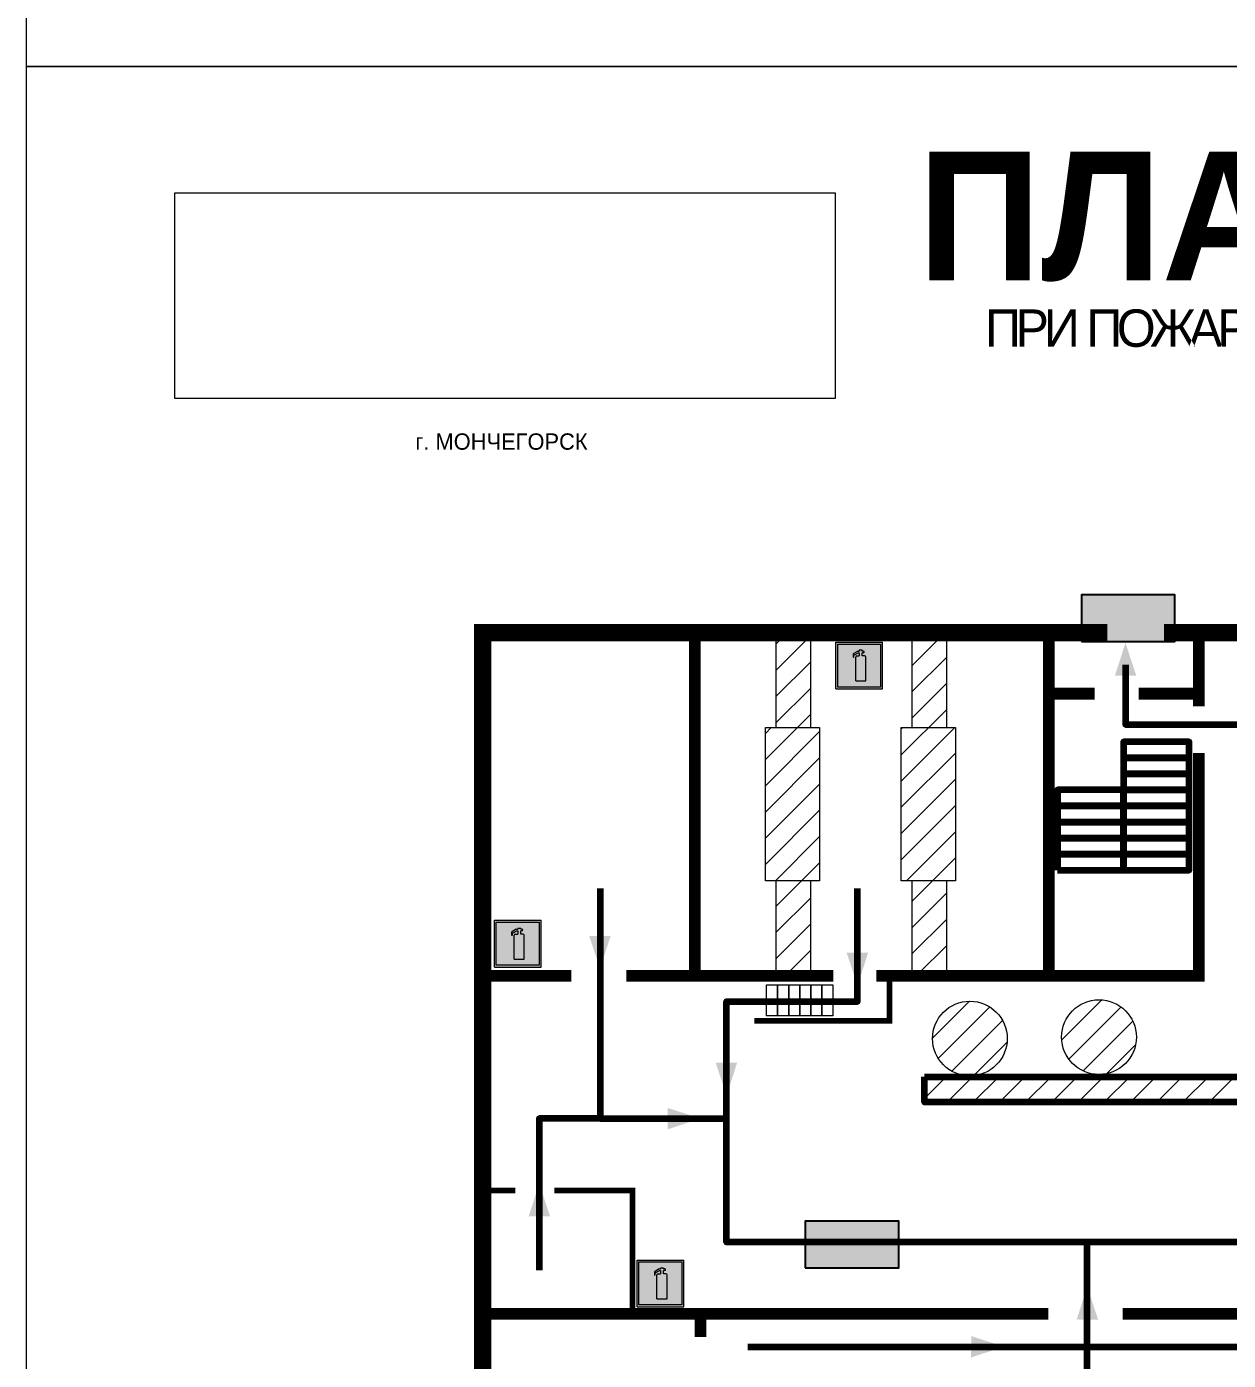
# Model space of a CAD drawing. Header units: millimetres. Extents: x 13810 to 67229, y 12374 to 21950.
# Drawn here: x 21121.1 to 21326.9, y 14325.7 to 14554.2 of the extents above; entities that cross this region are included whole.
import ezdxf

# ---------------------------------------------------------------- set-up
doc = ezdxf.new("R2010")
doc.units = ezdxf.units.MM
doc.layers.add('План_Штампы', color=7, linetype='Continuous')
doc.styles.add('обычный', font='arial.ttf')
picture_1 = doc.add_image_def('image1.jpg', size_in_pixel=(337, 105))
pattern_1 = [(45, (405.5524, 12750.405), (-2.24506403, 2.24506403), [])]

# ---------------------------------------------------------------- blocks, each defined once
blk = doc.blocks.new('A$C7B4425F7')
at = {"true_color": 0xffffff}
blk.add_hatch(color=7, dxfattribs=at).paths.add_polyline_path([(0, 0), (-16, 0), (-16, -8), (0, -8)])
h = blk.add_hatch(color=126)
h.paths.add_polyline_path([(-0.2, -0.2), (-15.8, -0.2), (-15.8, -7.8), (-0.2, -7.8)])
h.paths.add_polyline_path([(-11.76, -2.03), (-11.76, -3.66), (-11.17, -3.66, -0.568275), (-11.17, -6.18), (-12.58, -6.18), (-12.58, -2.03)], flags=16)
h.paths.add_polyline_path([(-13.33, -4.12, -0.495768), (-13.59, -6.18), (-15.03, -6.18), (-15.03, -2.03), (-13.59, -2.03, -0.487973)], flags=16)
h.paths.add_polyline_path([(-10.25, -2.03), (-9.48, -2.03), (-9.48, -6.18), (-10.25, -6.18)], flags=16)
h.paths.add_polyline_path([(-13.84, -3.69), (-14.24, -3.69), (-14.24, -3.03), (-13.9, -3.03, -0.692621)], flags=0)
h.paths.add_polyline_path([(-9.15, -2.03), (-8.4, -2.03), (-8.04, -3.07), (-7.68, -2.03), (-6.93, -2.03), (-7.64, -4.1), (-6.93, -6.18), (-7.68, -6.18), (-8.04, -5.14), (-8.4, -6.18), (-9.15, -6.18), (-8.44, -4.1)], flags=16)
h.paths.add_polyline_path([(-11.76, -4.46), (-11.42, -4.46, -0.692621), (-11.36, -5.12), (-11.76, -5.12)], flags=0)
h.paths.add_polyline_path([(-13.9, -5.2), (-14.24, -5.2), (-14.24, -4.55), (-13.84, -4.55, -0.708038)], flags=0)
edge = h.paths.add_edge_path(flags=16)
edge.add_ellipse((-5.51, -4.08), major_axis=(0, 2.05), ratio=0.586184, start_angle=0, end_angle=360)
edge = h.paths.add_edge_path(flags=0)
edge.add_ellipse((-5.51, -4.08), major_axis=(0, 1.14), ratio=0.454828, start_angle=0, end_angle=360)
h.paths.add_polyline_path([(-4.13, -4.96, 0.377264), (-3.48, -4.52, 0.0555), (-3.16, -2.03), (-1.66, -2.03), (-1.66, -4.96), (-0.96, -4.96), (-0.96, -7.01), (-1.75, -7.01), (-1.75, -6.18), (-3.3, -6.18), (-3.3, -7.02), (-4.13, -7.02)], flags=16)
h.paths.add_polyline_path([(-2.73, -2.91), (-2.28, -2.91), (-2.28, -4.96), (-3.05, -4.96, 0.079136)], flags=0)
at = {"color": 126}
blk.add_lwpolyline([(-16, -8), (0, -8), (0, 0), (-16, 0)], close=True, dxfattribs=at)
blk = doc.blocks.new('A$C32E8229D')
at = {"true_color": 0xffffff}
blk.add_hatch(color=7, dxfattribs=at).paths.add_polyline_path([(0, 0), (0, -8), (16, -8), (16, 0)])
h = blk.add_hatch(color=126)
h.paths.add_polyline_path([(0.2, -0.2), (15.8, -0.2), (15.8, -7.8), (0.2, -7.8)])
h.paths.add_polyline_path([(13.49, -2.05), (12.08, -2.05), (11.37, -2.63, 0.162397), (11.29, -2.84), (11.29, -3.63), (10.35, -3.63), (10.35, -4.05), (11.68, -4.05), (11.68, -3.48), (12.26, -4.28), (11.29, -5.1), (11.29, -6.78), (11.85, -6.78), (11.85, -5.44), (12.8, -4.64), (12.8, -5.94), (14.46, -5.94), (14.46, -5.39), (13.45, -5.39), (13.45, -3.97), (12.46, -2.59), (13.15, -2.59), (13.69, -3.34), (14.18, -3)], flags=16)
h.paths.add_polyline_path([(10.74, -1.82, 1), (11.8, -1.82, 1)], flags=16)
h.paths.add_polyline_path([(9.39, -3.59), (5.99, -3.59), (6.56, -3.03), (5.91, -3.03), (5.1, -3.83), (5.91, -4.64), (6.56, -4.64), (5.99, -4.09), (9.39, -4.09)], flags=16)
h.paths.add_polyline_path([(4.29, -1.08), (1.72, -1.08), (1.72, -6.6), (4.29, -6.6)], flags=16)
at = {"color": 126}
blk.add_lwpolyline([(16, -8), (0, -8), (0, 0), (16, 0)], close=True, dxfattribs=at)
blk = doc.blocks.new('A$C3AD82952')
at = {"true_color": 0xf5f5ff}
h = blk.add_hatch(color=7, dxfattribs=at)
h.dxf.hatch_style = 1
h.paths.add_polyline_path([(8.21, 8.73, 0.414214), (7.89, 9.05), (7.22, 9.05), (7.22, 9.92), (7.59, 9.92, 1), (7.57, 10.36), (7.22, 10.36), (7.22, 10.6), (6.43, 10.6), (6.43, 10.36), (6.01, 10.36), (4.74, 9.59), (4.74, 8.69), (4.98, 8.73), (4.98, 9.26), (6.12, 9.91), (6.43, 9.91), (6.43, 9.05), (5.76, 9.05, 0.414214), (5.44, 8.73), (5.44, 2.2), (8.21, 2.2)], flags=0)
h.paths.add_polyline_path([(12.8, 12.8), (0, 12.8), (0, 0), (12.8, 0)])
h.paths.add_polyline_path([(0.51, 12.29), (12.29, 12.29), (12.29, 0.51), (0.51, 0.51)], flags=16)
h.paths.add_polyline_path([(4.74, 9.59), (6.01, 10.36), (6.43, 10.36), (6.43, 10.6), (7.22, 10.6), (7.22, 10.36), (7.59, 10.36, -0.94586), (7.59, 9.92), (7.22, 9.92), (7.22, 9.05), (7.89, 9.05, -0.414214), (8.21, 8.73), (8.21, 2.2), (5.44, 2.2), (5.44, 8.73, -0.414214), (5.76, 9.05), (6.43, 9.05), (6.43, 9.91), (6.12, 9.91), (4.98, 9.26), (4.98, 8.73), (4.74, 8.69)], flags=0)
h = blk.add_hatch(color=242)
h.dxf.hatch_style = 1
h.paths.add_polyline_path([(12.29, 12.29), (0.51, 12.29), (0.51, 0.51), (12.29, 0.51)])
h.paths.add_polyline_path([(4.74, 8.69), (4.74, 9.59), (6.01, 10.36), (6.43, 10.36), (6.43, 10.6), (7.22, 10.6), (7.22, 10.36), (7.59, 10.36, -0.94586), (7.59, 9.92), (7.22, 9.92), (7.22, 9.05), (7.89, 9.05, -0.414214), (8.21, 8.73), (8.21, 2.2), (5.44, 2.2), (5.44, 8.73, -0.414214), (5.76, 9.05), (6.43, 9.05), (6.43, 9.91), (6.12, 9.91), (4.98, 9.26), (4.98, 8.73)], flags=16)
h = blk.add_hatch(color=7, dxfattribs=at)
h.dxf.hatch_style = 1
h.paths.add_polyline_path([(8.21, 8.73, 0.414214), (7.89, 9.05), (7.22, 9.05), (7.22, 9.92), (7.59, 9.92, 1), (7.57, 10.36), (7.22, 10.36), (7.22, 10.6), (6.43, 10.6), (6.43, 10.36), (6.01, 10.36), (4.74, 9.59), (4.74, 8.69), (4.98, 8.73), (4.98, 9.26), (6.12, 9.91), (6.43, 9.91), (6.43, 9.05), (5.76, 9.05, 0.414214), (5.44, 8.73), (5.44, 2.2), (8.21, 2.2)])
at = {"color": 242, "lineweight": 5}
for p, q in [((0, 0), (0, 12.8)), ((0, 12.8), (12.8, 12.8)), ((12.8, 0), (12.8, 12.8)), ((6.01, 10.36), (4.74, 9.59)), ((4.74, 9.59), (4.74, 8.69)), ((4.74, 8.69), (4.98, 8.73)), ((4.98, 9.26), (6.12, 9.91)), ((4.98, 8.73), (4.98, 9.26)), ((5.44, 2.2), (5.44, 8.73)), ((5.76, 9.05), (6.43, 9.05)), ((6.01, 10.36), (6.43, 10.36)), ((6.12, 9.91), (6.43, 9.91)), ((7.22, 10.6), (6.43, 10.6)), ((6.43, 10.6), (6.43, 10.36)), ((6.43, 9.91), (6.43, 9.05)), ((7.22, 10.36), (7.22, 10.6)), ((7.59, 10.36), (7.22, 10.36)), ((7.22, 9.05), (7.22, 9.92)), ((7.59, 9.92), (7.22, 9.92)), ((7.89, 9.05), (7.22, 9.05)), ((8.21, 2.2), (8.21, 8.73)), ((0, 0), (12.8, 0)), ((5.44, 2.2), (8.21, 2.2))]:
    blk.add_line(p, q, dxfattribs=at)
blk.add_lwpolyline([(0.51, 12.29), (12.29, 12.29), (12.29, 0.51), (0.51, 0.51)], close=True, dxfattribs=at)
for centre, radius, start, end in [((5.76, 8.73), 0.32, 90, 180), ((7.58, 10.14), 0.223, 273.1875, 86.8125), ((7.89, 8.73), 0.32, 0, 90)]:
    blk.add_arc(centre, radius, start, end, dxfattribs=at)

msp = doc.modelspace()

# ---------------------------------------------------------------- hatches: boundary and pattern name
at = {"lineweight": 0}
h = msp.add_hatch(dxfattribs=at)
h.set_pattern_fill('ANSI31', color=256)
h.set_pattern_definition(pattern_1)
h.paths.add_polyline_path([(21255.42, 14450.03), (21249.45, 14450.03), (21249.45, 14434.12), (21255.42, 14434.12)])
h.paths.add_polyline_path([(21278.69, 14450.03), (21272.72, 14450.03), (21272.72, 14434.12), (21278.69, 14434.12)])
h.paths.add_polyline_path([(21256.93, 14434.12), (21247.64, 14434.12), (21247.64, 14407.89), (21256.93, 14407.89)])
h.paths.add_polyline_path([(21280.2, 14434.12), (21270.91, 14434.12), (21270.91, 14407.89), (21280.2, 14407.89)])
h.paths.add_polyline_path([(21255.42, 14407.89), (21249.45, 14407.89), (21249.45, 14391.98), (21255.42, 14391.98)])
h.paths.add_polyline_path([(21278.69, 14407.89), (21272.72, 14407.89), (21272.72, 14391.98), (21278.69, 14391.98)])
h = msp.add_hatch(dxfattribs=at)
h.set_pattern_fill('ANSI31', color=256)
h.set_pattern_definition(pattern_1)
h.paths.add_polyline_path([(21276.26, 14380.85, 1), (21289.07, 14380.85, 1)])
h.paths.add_polyline_path([(21311.18, 14381.09, 1), (21298.38, 14381.09, 1)])
h.paths.add_polyline_path([(21332.9, 14374.29), (21274.88, 14374.29), (21274.88, 14369.93), (21332.9, 14369.93)])
h.paths.add_polyline_path([(21373.3, 14374.29), (21369.05, 14374.29), (21335.8, 14374.29), (21335.8, 14369.93), (21373.3, 14369.93)])
h.paths.add_polyline_path([(21373.3, 14389.83), (21369.05, 14389.83), (21369.05, 14374.29), (21373.3, 14374.29)])
h.paths.add_polyline_path([(21580.79, 14389.83), (21373.3, 14389.83), (21373.3, 14385.19), (21580.79, 14385.19)])
h.paths.add_polyline_path([(21354.39, 14393.79), (21346.93, 14393.79), (21346.93, 14380.41), (21354.39, 14380.41)])
h.paths.add_polyline_path([(21361.85, 14393.79), (21354.39, 14393.79), (21354.39, 14380.41), (21361.85, 14380.41)])
h.paths.add_polyline_path([(21375.43, 14425.55, 1), (21341.52, 14425.55, 1)])
h.paths.add_polyline_path([(21413.26, 14431.87, 1), (21392.11, 14431.87, 1)])
h.paths.add_polyline_path([(21439.28, 14432.36, 1), (21426.48, 14432.36, 1)])
h.paths.add_polyline_path([(21480.68, 14432.75, 1), (21462.68, 14432.75, 1)])
h.paths.add_polyline_path([(21418.28, 14407.36), (21410.82, 14407.36), (21410.82, 14393.98), (21418.28, 14393.98)])
h.paths.add_polyline_path([(21431.29, 14410.81), (21423.83, 14410.81), (21423.83, 14397.42), (21431.29, 14397.42)])
h.paths.add_polyline_path([(21442.96, 14410.81), (21435.5, 14410.81), (21435.5, 14397.42), (21442.96, 14397.42)])
h.paths.add_polyline_path([(21473.19, 14410.81), (21461.71, 14410.81), (21461.71, 14401.05), (21473.19, 14401.05)])
h.paths.add_polyline_path([(21519.54, 14408.46), (21512.08, 14408.46), (21512.08, 14395.08), (21519.54, 14395.08)])
h.paths.add_polyline_path([(21527, 14408.46), (21519.54, 14408.46), (21519.54, 14395.08), (21527, 14395.08)])
h.paths.add_polyline_path([(21549.61, 14408.46), (21542.15, 14408.46), (21542.15, 14395.08), (21549.61, 14395.08)])
h.paths.add_polyline_path([(21564.85, 14408.46), (21557.39, 14408.46), (21557.39, 14395.08), (21564.85, 14395.08)])
h.paths.add_polyline_path([(21577.09, 14408.46), (21569.63, 14408.46), (21569.63, 14395.08), (21577.09, 14395.08)])
h = msp.add_hatch(dxfattribs=at)
h.set_pattern_fill('ANSI31', color=256)
h.set_pattern_definition(pattern_1)
h.paths.add_polyline_path([(21288.86, 14323.39), (21244.36, 14323.39), (21244.36, 14311.38), (21288.86, 14311.38)])
h.paths.add_polyline_path([(21288.86, 14301.86), (21244.36, 14301.86), (21244.36, 14289.85), (21288.86, 14289.85)])
h.paths.add_polyline_path([(21414.04, 14325.33), (21332.74, 14325.33), (21332.74, 14313.31), (21414.04, 14313.31)])
h.paths.add_polyline_path([(21414.04, 14300.64), (21352.34, 14300.64), (21352.34, 14288.63), (21414.04, 14288.63)])
h.paths.add_polyline_path([(21389.62, 14356.76), (21380.34, 14356.76), (21380.34, 14344.51), (21389.62, 14344.51)])
h.paths.add_polyline_path([(21494.45, 14382.88), (21486.99, 14382.88), (21486.99, 14369.5), (21494.45, 14369.5)])
h.paths.add_polyline_path([(21501.91, 14382.88), (21494.45, 14382.88), (21494.45, 14369.5), (21501.91, 14369.5)])
h.paths.add_polyline_path([(21545.94, 14382.88), (21538.48, 14382.88), (21538.48, 14369.5), (21545.94, 14369.5)])
h.paths.add_polyline_path([(21587.86, 14356.34), (21563.22, 14356.34), (21563.22, 14348.02), (21587.86, 14348.02)])
h.paths.add_polyline_path([(21620.16, 14354.67, 1), (21599.01, 14354.67, 1)])
h.paths.add_polyline_path([(21627.05, 14383.33), (21613.67, 14383.33), (21613.67, 14375.87), (21627.05, 14375.87)])
h.paths.add_polyline_path([(21627.05, 14390.79), (21613.67, 14390.79), (21613.67, 14383.33), (21627.05, 14383.33)])

# ---------------------------------------------------------------- linework, layer by layer
at = {"color": 126, "lineweight": 0, "true_color": 0x008754}
for points in [[(21121.1, 14942.36), (21721.1, 14942.36), (21721.1, 14547.36), (21121.1, 14547.36)], [(21121.1, 14547.36), (21721.1, 14547.36), (21721.1, 14152.36), (21121.1, 14152.36)]]:
    msp.add_lwpolyline(points, close=True, dxfattribs=at)
at = {"lineweight": 0}
for points, const_width in [([(21306.23, 14450.39), (21199.2, 14450.39), (21199.2, 14276.91), (21282.26, 14276.91)], 3), ([(21296.17, 14449.94), (21296.17, 14391.61)], 2), ([(21587.04, 14450.39), (21315.89, 14450.39)], 3), ([(21235.54, 14391.61), (21235.54, 14449.54)], 2), ([(21321.87, 14437.78), (21321.87, 14449.3)], 2), ([(21296.17, 14439.93), (21304.03, 14439.93)], 2), ([(21311.55, 14439.93), (21315.86, 14439.93)], 2), ([(21321.87, 14439.93), (21315.86, 14439.93)], 2), ([(21266.63, 14391.61), (21321.87, 14391.61), (21321.87, 14429.77)], 2), ([(21198.85, 14391.61), (21214.42, 14391.61)], 2), ([(21223.8, 14391.61), (21259.29, 14391.61)], 2), ([(21268.89, 14391.61), (21268.89, 14383.89), (21245.77, 14383.89)], 1), ([(21199.42, 14333.7), (21296.1, 14333.7)], 2), ([(21236.52, 14333.7), (21236.52, 14329.74)], 2), ([(21308.82, 14333.7), (21422.9, 14333.7)], 2)]:
    msp.add_lwpolyline(points, dxfattribs=dict(at, const_width=const_width))
for points in [[(21249.45, 14434.12), (21255.42, 14434.12), (21255.42, 14450.03), (21249.45, 14450.03)], [(21272.72, 14434.12), (21278.69, 14434.12), (21278.69, 14450.03), (21272.72, 14450.03)], [(21247.64, 14434.12), (21256.93, 14434.12), (21256.93, 14407.89), (21247.64, 14407.89)], [(21270.91, 14434.12), (21280.2, 14434.12), (21280.2, 14407.89), (21270.91, 14407.89)], [(21249.45, 14391.98), (21255.42, 14391.98), (21255.42, 14407.89), (21249.45, 14407.89)], [(21272.72, 14391.98), (21278.69, 14391.98), (21278.69, 14407.89), (21272.72, 14407.89)], [(21247.84, 14390.07), (21249.73, 14390.07), (21249.73, 14384.75), (21247.84, 14384.75)], [(21249.73, 14390.07), (21251.63, 14390.07), (21251.63, 14384.75), (21249.73, 14384.75)], [(21251.63, 14390.07), (21253.52, 14390.07), (21253.52, 14384.75), (21251.63, 14384.75)], [(21253.52, 14390.07), (21255.41, 14390.07), (21255.41, 14384.75), (21253.52, 14384.75)], [(21255.41, 14390.07), (21257.3, 14390.07), (21257.3, 14384.75), (21255.41, 14384.75)], [(21257.3, 14390.07), (21259.19, 14390.07), (21259.19, 14384.75), (21257.3, 14384.75)]]:
    msp.add_lwpolyline(points, close=True, dxfattribs=at)
at = {"color": 126, "lineweight": 100, "true_color": 0x008754}
for points in [[(21309.34, 14444.88), (21309.34, 14434.62), (21334.46, 14434.62), (21334.46, 14345.96), (21240.96, 14345.96), (21240.96, 14387.19), (21263.42, 14387.19), (21263.42, 14406.53)], [(21219.36, 14406.53), (21219.36, 14367.15), (21240.96, 14367.15)], [(21219.36, 14367.15), (21208.89, 14367.15), (21208.89, 14341.19)], [(21222.64, 14283.89), (21302.76, 14283.89), (21302.76, 14345.96)], [(21244.64, 14328.06), (21302.76, 14328.06)], [(21302.76, 14328.06), (21399.94, 14328.06)]]:
    msp.add_lwpolyline(points, dxfattribs=at)
at = {"lineweight": 100}
for points in [[(21308.95, 14428.93), (21320.21, 14428.93), (21320.21, 14431.68), (21308.95, 14431.68)], [(21308.95, 14426.18), (21320.21, 14426.18), (21320.21, 14428.93), (21308.95, 14428.93)], [(21308.95, 14423.43), (21320.21, 14423.43), (21320.21, 14426.18), (21308.95, 14426.18)], [(21297.69, 14420.69), (21308.95, 14420.69), (21308.95, 14423.43), (21297.69, 14423.43)], [(21308.95, 14420.69), (21320.21, 14420.69), (21320.21, 14423.43), (21308.95, 14423.43)], [(21297.69, 14417.94), (21308.95, 14417.94), (21308.95, 14420.69), (21297.69, 14420.69)], [(21308.95, 14417.94), (21320.21, 14417.94), (21320.21, 14420.69), (21308.95, 14420.69)], [(21297.69, 14415.19), (21308.95, 14415.19), (21308.95, 14417.94), (21297.69, 14417.94)], [(21308.95, 14415.19), (21320.21, 14415.19), (21320.21, 14417.94), (21308.95, 14417.94)], [(21297.69, 14412.45), (21308.95, 14412.45), (21308.95, 14415.19), (21297.69, 14415.19)], [(21308.95, 14412.45), (21320.21, 14412.45), (21320.21, 14415.19), (21308.95, 14415.19)], [(21297.69, 14409.7), (21308.95, 14409.7), (21308.95, 14412.45), (21297.69, 14412.45)], [(21308.95, 14409.7), (21320.21, 14409.7), (21320.21, 14412.45), (21308.95, 14412.45)], [(21274.88, 14374.29), (21373.3, 14374.29), (21373.3, 14369.93), (21274.88, 14369.93)]]:
    msp.add_lwpolyline(points, close=True, dxfattribs=at)
at = {"lineweight": 100, "const_width": 1}
for points in [[(21199.47, 14354.83), (21204.83, 14354.83)], [(21211.46, 14354.83), (21224.87, 14354.83), (21224.87, 14334.21)]]:
    msp.add_lwpolyline(points, dxfattribs=at)
at = {"lineweight": 0}
for centre in [(21282.66, 14380.85), (21304.78, 14381.09)]:
    msp.add_circle(centre, 6.4, dxfattribs=at)
at = {"layer": 'План_Штампы', "color": 126, "true_color": 0x008754}
for points in [[(21311.17, 14443), (21307.51, 14443), (21309.31, 14448.62)], [(21217.46, 14398.42), (21221.12, 14398.42), (21219.31, 14392.8)], [(21261.56, 14395.55), (21265.23, 14395.55), (21263.42, 14389.93)], [(21239.13, 14376.7), (21242.79, 14376.69), (21240.98, 14371.07)], [(21230.89, 14365.29), (21230.9, 14368.96), (21236.52, 14367.15)], [(21210.75, 14350.39), (21207.09, 14350.39), (21208.9, 14356.01)], [(21304.62, 14332.71), (21300.96, 14332.72), (21302.77, 14338.34)], [(21282.88, 14326.22), (21282.89, 14329.88), (21288.51, 14328.07)]]:
    msp.add_solid(points, dxfattribs=at)

# ---------------------------------------------------------------- block references
at = {"xscale": 0.625, "yscale": 0.625, "zscale": 0.625}
for p in [(21259.7, 14440.74), (21201.21, 14393.1), (21225.66, 14334.91)]:
    msp.add_blockref('A$C3AD82952', p, dxfattribs=at)
at = {"layer": 'План_Штампы'}
msp.add_blockref('A$C7B4425F7', (21317.77, 14456.86), dxfattribs=at)
at = {"layer": 'План_Штампы', "color": 126, "true_color": 0x008754, "xscale": -1}
msp.add_blockref('A$C32E8229D', (21270.47, 14349.59), dxfattribs=at)

# ---------------------------------------------------------------- texts
at = {"lineweight": 0, "style": 'обычный'}
for s, insert, char_height, width, attachment_point in [('{\\fProxima Nova Rg|b1|i0|c204|p2;ПЛАН ЭВАКУАЦИИ}', (21273.75, 14532.76), 22, 493.8901, 1), ('\\pi-8.4,l8.4,t8.4;{\\fProxima Nova Rg|b0|i0|c204|p2;г. МОНЧЕГОРСК\\H1.1997x; }', (21202.43, 14483.1), 2.8, 126.6484, 5)]:
    msp.add_mtext(s, dxfattribs=dict(at, insert=insert, char_height=char_height, width=width, attachment_point=attachment_point))
at = {"color": 0, "lineweight": 0, "insert": (21422.74, 14505.93), "char_height": 8, "width": 449.2158, "attachment_point": 5, "style": 'обычный'}
msp.add_mtext('{\\fArial Black|b1|i0|c204|p34;\\H2x;\\T0.85;  \\fArial Narrow|b0|i0|c204|p34;\\H0.8x;\\W0.9;\\P\\fProxima Nova Rg|b0|i0|c204|p2;\\H0.5x;\\W1;\\C256;ПРИ ПОЖАРЕ  ИЛИ ДРУГИХ ЧРЕЗВЫЧАЙНЫХ СИТУАЦИЯХ  ИЗ ПОМЕЩЕНИЙ \\fProxima Nova Rg|b1|i0|c204|p2;\\H1.25x;\\PЗДАНИЯ  УССНР ЦЭН отм. 0,00}', dxfattribs=at)

# ---------------------------------------------------------------- pictures from other files: only their frames are drawn
at = {"color": 7, "lineweight": 0, "true_color": 0xf5f5ff}
image = msp.add_image(picture_1, insert=(21146.47, 14490.49), size_in_units=(113.11, 35.24), dxfattribs=at)
image.dxf.flags = 7

doc.saveas('drawing.dxf')
